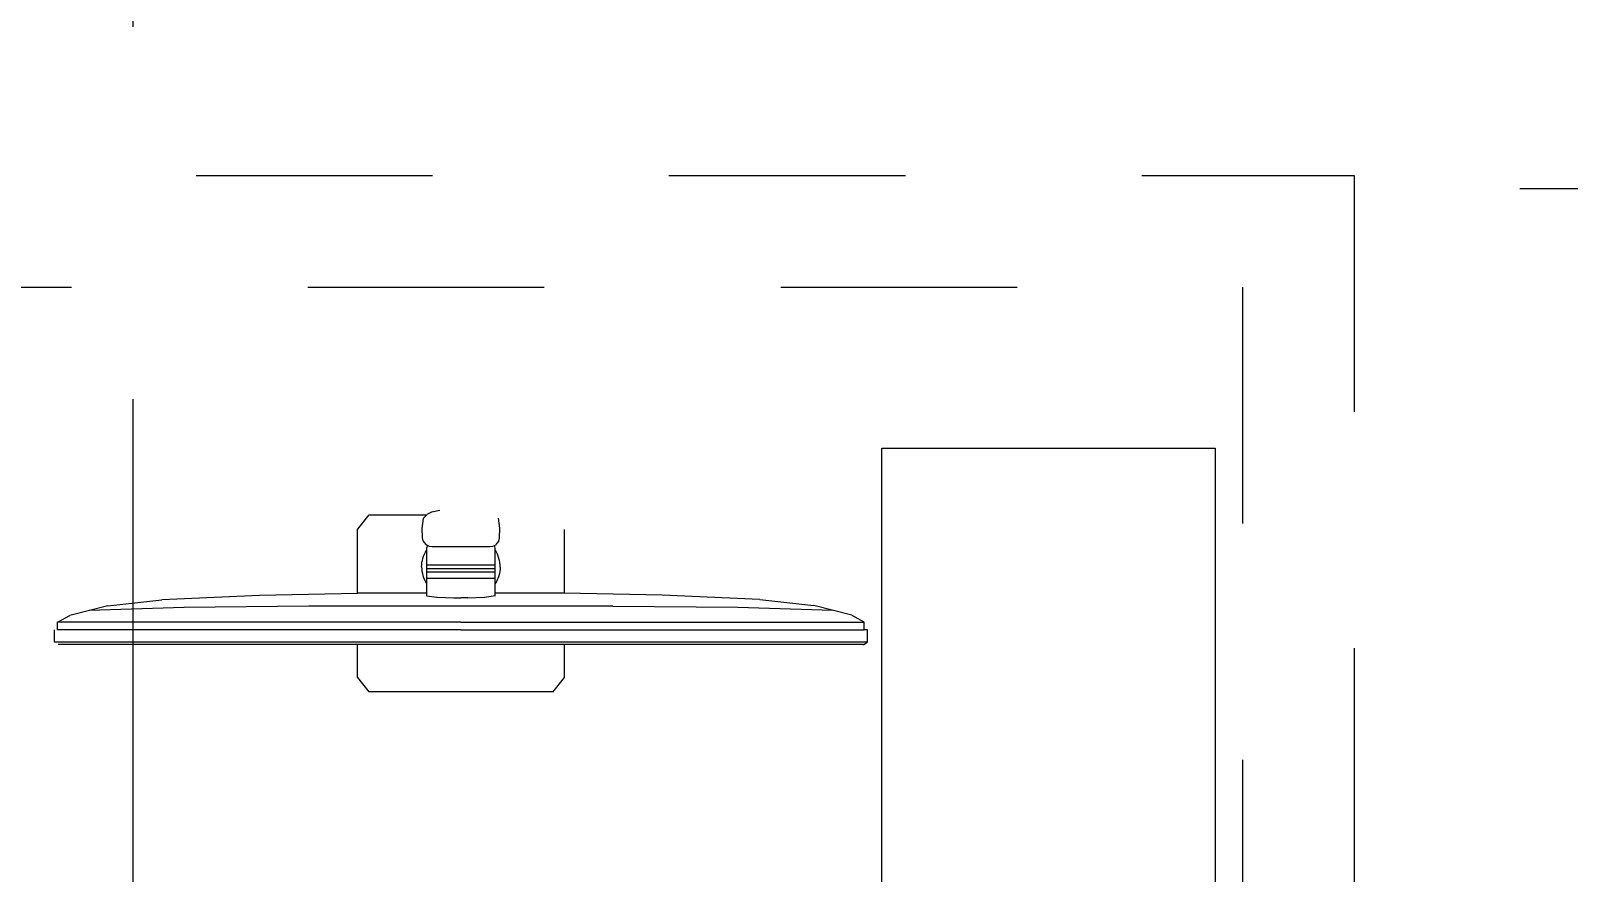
# Model space of a CAD drawing. Header units: millimetres. Extents: x 0 to 627661, y -95767 to 300888.
# Drawn here: x 499890 to 500923, y 4378 to 4943 of the extents above; entities that cross this region are included whole.
import ezdxf
from ezdxf import colors
from ezdxf.entities.mleader import LeaderData, LeaderLine
from ezdxf.enums import TextEntityAlignment as Align
from ezdxf.math import Vec2, Vec3

# ---------------------------------------------------------------- set-up
doc = ezdxf.new("R2018")
doc.units = ezdxf.units.MM
doc.linetypes.add('CENTER', pattern=[2, 1.25, -0.25, 0.25, -0.25])
doc.linetypes.add('Штрих', pattern=[6.35, 3.175, -3.175])
for name, color, linetype, lineweight in [('_TEXT', 7, 'Continuous', 30), ('АР_Маркер экспликации', 239, 'Continuous', 13), ('АР_Номер помещения', 250, 'Continuous', 9), ('АР_Оси', 7, 'Continuous', 25)]:
    doc.layers.add(name, color=color, linetype=linetype, lineweight=lineweight)
doc.layers.add('АР_лестницы', color=7, linetype='Continuous', lineweight=15, true_color=0xff24ff)
doc.layers.add('ТХ_ОБЩЕЕ', color=7, linetype='Continuous', lineweight=0, true_color=0x7b7b7b)
doc.layers.add('АР_Названия помещений', color=124, linetype='Continuous', lineweight=5, plot=False)
doc.layers.add('АР_Помещения_площадь', color=19, linetype='Continuous', lineweight=9, plot=False)
doc.styles.add('ISOCPEUR', font='', dxfattribs={"height": 250})
doc.styles.get("Standard").update_dxf_attribs({"font": 'GOST.TTF'})
doc.styles.get('ISOCPEUR').set_extended_font_data('ISOCPEUR', italic=True)

# ---------------------------------------------------------------- blocks, each defined once
blk = doc.blocks.new('*U87')
at = {"color": 7, "style": 'ISOCPEUR', "width": 0.7, "flags": 1}
blk.add_attdef('КАТЕГОРИЯ', (-499.2, -2092.2), '', height=250, dxfattribs=at)
at = {"layer": 'АР_Номер помещения', "color": 7, "style": 'ISOCPEUR', "width": 0.7}
blk.add_attdef('НОМЕР_ПОМЕЩЕНИЯ', text='', height=300, dxfattribs=at).set_placement((-13874.5, 6637.6), align=Align.MIDDLE_CENTER)
at = {"layer": 'АР_Помещения_площадь', "color": 7, "lineweight": 30, "width": 0.7, "flags": 104}
blk.add_attdef('ИМЯ_ПОМЕЩЕНИЯ', text='', height=100, dxfattribs=at).set_placement((157.6, 1217.1), align=Align.MIDDLE_CENTER)
at = {"layer": 'АР_Помещения_площадь', "color": 7, "style": 'ISOCPEUR', "width": 0.7}
blk.add_attdef('ПЛОЩАДЬ_ПОМЕЩЕНИЯ', text='', height=200, dxfattribs=at).set_placement((-12654.6, 407.7), align=Align.MIDDLE_RIGHT)
blk = doc.blocks.new('*U86')
at = {"color": 7, "style": 'ISOCPEUR', "width": 0.7, "flags": 1}
blk.add_attdef('КАТЕГОРИЯ', (-499.2, -2092.2), '', height=250, dxfattribs=at)
at = {"layer": 'АР_Номер помещения', "color": 7, "style": 'ISOCPEUR', "width": 0.7}
blk.add_attdef('НОМЕР_ПОМЕЩЕНИЯ', text='', height=300, dxfattribs=at).set_placement((-12706, 14289), align=Align.MIDDLE_CENTER)
at = {"layer": 'АР_Помещения_площадь', "color": 7, "style": 'ISOCPEUR', "width": 0.7}
blk.add_attdef('ПЛОЩАДЬ_ПОМЕЩЕНИЯ', text='', height=200, dxfattribs=at).set_placement((-12401.9, 13466.7), align=Align.MIDDLE_RIGHT)
at = {"layer": 'АР_Помещения_площадь', "color": 7, "lineweight": 30, "width": 0.7, "flags": 104}
blk.add_attdef('ИМЯ_ПОМЕЩЕНИЯ', text='', height=100, dxfattribs=at).set_placement((157.6, 1217.1), align=Align.MIDDLE_CENTER)
blk = doc.blocks.new('A$C064f767a')
at = {"layer": 'АР_лестницы', "linetype": 'Штрих', "ltscale": 50}
blk.add_line((11260, 2100), (7180, 2100), dxfattribs=at)
for points in [[(4180, 1159), (4180, 2109), (7180, 2109), (7180, 1159)], [(4255, 1159), (4255, 2034), (7105, 2034), (7105, 1159)]]:
    blk.add_lwpolyline(points, dxfattribs=at)
blk = doc.blocks.new('table oborud')
at = {"lineweight": 9, "elevation": 0}
blk.add_lwpolyline([(743413.5, 689148.4), (743898.7, 689148.4), (743898.7, 688924.8), (743413.5, 688924.8)], close=True, dxfattribs=at)
at = {"layer": 'ТХ_ОБЩЕЕ'}
for points in [[(743766.8, 689431.1), (743766.8, 689701.4)], [(743776.7, 689704.2), (743768.7, 689704.2), (743768.7, 689431.2)], [(743776.7, 689431.2), (743776.7, 689702), (743781.9, 689702)], [(743781.8, 689431.2), (743781.8, 689702), (743786.3, 689693.7)], [(743786.5, 689693.6), (743793, 689668.1)], [(743791.7, 689617), (743789.7, 689680.8)], [(743792.9, 689668.1), (743796.9, 689631.9)], [(743797, 689631.8), (743800, 689566.3)], [(743792.5, 689533.2), (743791.7, 689617.2)], [(743800, 689566.3), (743801.2, 689500.5)], [(743792.5, 689431.1), (743792.5, 689533.1)], [(743735, 689492.7), (743744.7, 689500.4)], [(743744.6, 689500.5), (743766.9, 689500.5)], [(743801.2, 689454.3), (743801.2, 689500.5), (743844.2, 689500.5)], [(743844.1, 689500.5), (743853.9, 689492.8)], [(743735, 689431.1), (743735, 689492.6)], [(743853.8, 689492.7), (743853.8, 689454.2)], [(743799.6, 689454.2), (743798.6, 689447.2)], [(743831.6, 689454.2), (743799.6, 689454.2)], [(743811.4, 689454.2), (743811.4, 689431.2)], [(743815.6, 689454.2), (743815.6, 689431.2)], [(743817.9, 689454.2), (743817.9, 689431.2)], [(743820.4, 689454.2), (743820.4, 689431.2)], [(743833.4, 689453.6), (743831.6, 689454.1)], [(743832.8, 689452.5), (743832.6, 689450.5)], [(743832.6, 689450.6), (743832.6, 689431.1), (743832.6, 689411.6)], [(743833.9, 689454.7), (743832.9, 689452.5)], [(743836.4, 689456.6), (743833.9, 689454.6)], [(743838.4, 689457.1), (743836.4, 689456.6)], [(743844.9, 689457.3), (743838.4, 689457.1)], [(743851.5, 689456.4), (743844.8, 689457.4)], [(743853.9, 689453.9), (743851.4, 689456.4)], [(743855.8, 689450.5), (743854.1, 689454)], [(743856.9, 689445.3), (743855.7, 689450.6)], [(743798.7, 689447.1), (743798.2, 689435.8)], [(743735, 689369.6), (743735, 689431.1)], [(743766.8, 689160.8), (743766.8, 689431.1)], [(743768.7, 689431.1), (743768.7, 689158.1)], [(743776.7, 689431.1), (743776.7, 689160.4)], [(743781.8, 689431.1), (743781.8, 689160.4)], [(743792.5, 689329.1), (743792.5, 689431.1)], [(743798.2, 689435.9), (743798.2, 689431.1)], [(743798.3, 689431.1), (743798.3, 689426.4)], [(743811.4, 689431.1), (743811.4, 689408.1)], [(743815.6, 689431.1), (743815.6, 689408.1)], [(743817.9, 689431.1), (743817.9, 689408.1)], [(743820.4, 689431.1), (743820.4, 689408.1)], [(743798.2, 689426.4), (743798.7, 689415.1)], [(743798.7, 689415.2), (743799.7, 689407.9)], [(743799.6, 689408), (743831.6, 689408)], [(743801.2, 689361.7), (743801.2, 689408)], [(743831.6, 689408), (743833.4, 689408.5)], [(743832.6, 689411.6), (743832.8, 689409.6)], [(743832.8, 689409.7), (743833.8, 689407.5)], [(743833.9, 689407.5), (743836.4, 689405.5)], [(743836.4, 689405.6), (743838.4, 689405.1)], [(743838.4, 689405.1), (743844.9, 689404.9)], [(743844.9, 689404.9), (743851.6, 689405.9)], [(743744.6, 689361.7), (743734.9, 689369.5)], [(743766.8, 689361.7), (743744.6, 689361.7)], [(743800, 689296), (743801.2, 689361.7)], [(743844.1, 689361.7), (743801.1, 689361.7)], [(743791.7, 689245.2), (743792.4, 689329)], [(743797, 689230.5), (743800, 689296)], [(743789.7, 689181.4), (743791.7, 689245.1)], [(743792.9, 689194.1), (743796.9, 689230.4)], [(743786.5, 689168.6), (743793, 689194.1)], [(743766.7, 689160.8), (743768.7, 689158.1), (743776.7, 689158.1)], [(743776.7, 689158.1), (743776.7, 689160.3)], [(743776.7, 689160.3), (743781.9, 689160.3)], [(743781.8, 689160.3), (743786.3, 689168.5)]]:
    blk.add_lwpolyline(points, dxfattribs=at)
for centre, start, end in [((743819.2, 689435.6), 90.5779, 121.6489), ((743818.6, 689426.6), 270.5779, 301.6489)]:
    blk.add_arc(centre, 21.9, start, end, dxfattribs=at)
for points in [[(743819, 689457.5), (743822.7, 689457.5), (743826.7, 689456.2), (743830, 689454.2)], [(743818.8, 689404.8), (743814.8, 689404.8), (743811.1, 689406), (743807.8, 689408)]]:
    blk.add_open_spline(points, degree=3, dxfattribs=at)

msp = doc.modelspace()

# ---------------------------------------------------------------- linework, layer by layer
at = {"layer": 'АР_Оси', "linetype": 'CENTER', "lineweight": 9, "ltscale": 1000}
msp.add_line((499959, -26554.7), (499959, 7329.3), dxfattribs=at)

# ---------------------------------------------------------------- block references
at = {"lineweight": 9, "rotation": 90}
msp.add_blockref('table oborud', (1189610.2, -739236.2, 0), dxfattribs=at)
at = {"layer": '_TEXT', "color": 1, "lineweight": 9, "ltscale": 500}
msp.add_blockref('A$C064f767a', (493598.8, 2736.6), dxfattribs=at)
at = {"layer": 'АР_Маркер экспликации', "lineweight": 9}
ref = msp.add_blockref('*U87', (505402.9, 26923.3), dxfattribs=at)
lines = msp.add_mtext('\\W0.8000;Кабинет материальной технологии тип 2', dxfattribs={"layer": 'АР_Названия помещений', "insert": (491568.6, 31731.1), "char_height": 4891.956, "width": 926.94, "attachment_point": 1})
ref.add_attrib('ИМЯ_ПОМЕЩЕНИЯ', '', (491568.6, 31731.1), dxfattribs={"flags": 104}).embed_mtext(lines)
at = {"layer": 'АР_Маркер экспликации', "color": 7, "lineweight": 9}
ref = msp.add_blockref('*U86', (511438.2, 2635.3), dxfattribs=at)
lines = msp.add_mtext('\\W0.8000;Многофункциональное пространство с функцией актового зала (с эстрадой в уровне пола)', dxfattribs={"layer": 'АР_Названия помещений', "insert": (499278.9, 14893.6), "char_height": 6157.775, "width": 926.94, "attachment_point": 1})
ref.add_attrib('ИМЯ_ПОМЕЩЕНИЯ', '', (499278.9, 14893.6), dxfattribs={"flags": 104}).embed_mtext(lines)

# ---------------------------------------------------------------- leaders
at = {"lineweight": 9}
ml = msp.add_multileader_mtext('Standard', dxfattribs=at)
ml.set_content('6.6', color=256)
ml.set_leader_properties()
ml.build(insert=Vec2(0, 0))
ml.multileader.update_dxf_attribs({"text_left_attachment_type": 6, "text_right_attachment_type": 6, "arrow_head_size": 250})
ctx = ml.context
ctx.base_point, ctx.char_height, ctx.arrow_head_size, ctx.plane_origin = Vec3(499888.4, 5221.1, 0), 350, 250, Vec3(499501.3, 5857.6, 0)
ctx.left_attachment, ctx.right_attachment = 6, 6
notes = []
notes.append((ctx, [(0, (1, 1, 0), (499880.4, 5221.1, 0), (1, 0), 8, [(0, [(499425.5, 4650.7, 0)], 0, [])])]))
ctx.mtext.insert, ctx.mtext.flow_direction = Vec3(499890.4, 5641.1, 0), 5
for ctx, leaders in notes:
    for number, flags, end, landing, length, lines in leaders:
        leader = LeaderData()
        leader.index, (leader.has_last_leader_line, leader.has_dogleg_vector, leader.attachment_direction) = number, flags
        leader.last_leader_point, leader.dogleg_vector, leader.dogleg_length = Vec3(end), Vec3(landing), length
        for number, points, colour, breaks in lines:
            line = LeaderLine()
            line.index, line.vertices, line.color, line.breaks = number, Vec3.list(points), colors.encode_raw_color(colour), breaks
            leader.lines.append(line)
        ctx.leaders.append(leader)

doc.saveas('drawing.dxf')
